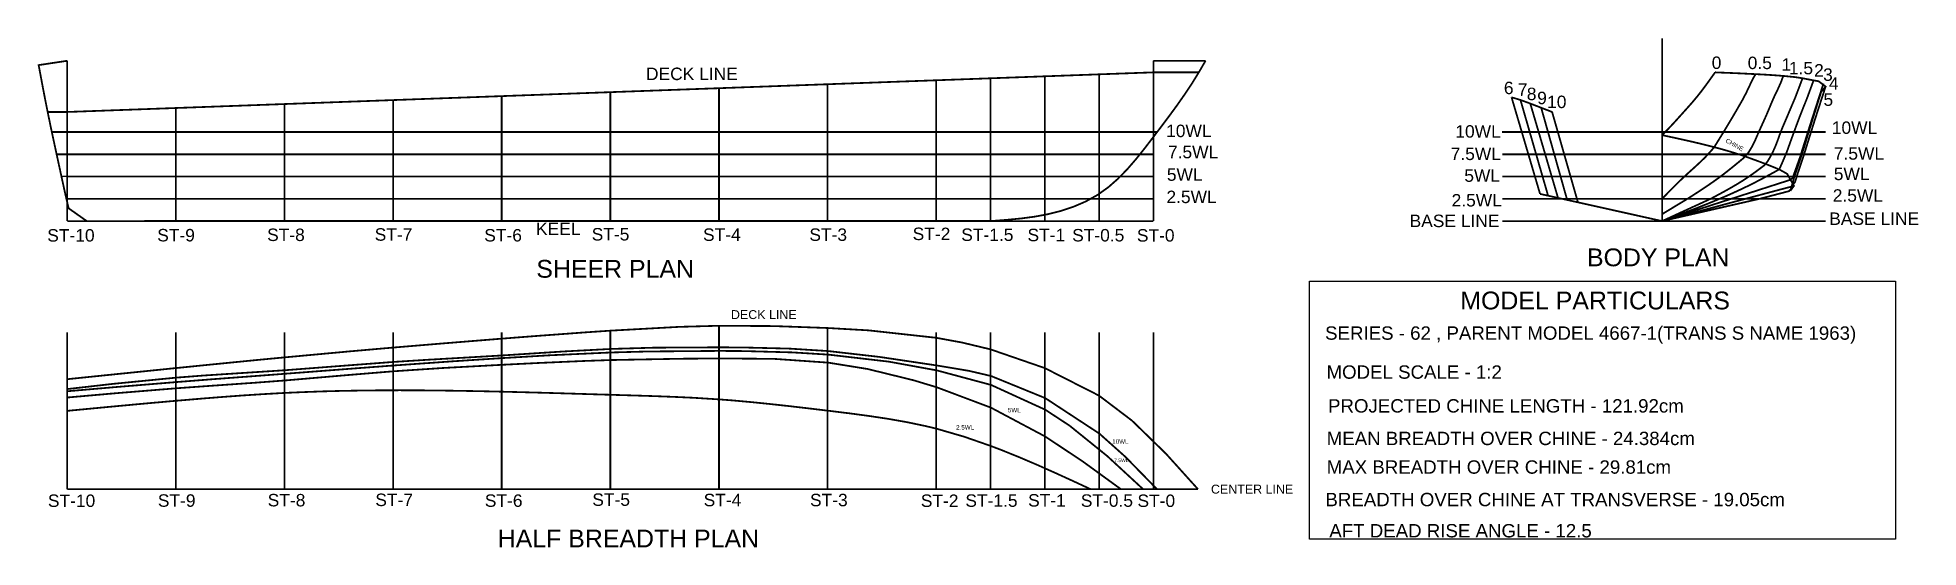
# Model space of a CAD drawing. Header units: millimetres. Extents: x -268 to 5094, y -196 to 1258.
import ezdxf

# ---------------------------------------------------------------- set-up
doc = ezdxf.new("R2010")
doc.units = ezdxf.units.MM
doc.header["$MEASUREMENT"] = 0
doc.styles.get("Standard").update_dxf_attribs({"font": 'arial.ttf'})

msp = doc.modelspace()

# ---------------------------------------------------------------- linework, layer by layer
for p, q in [((4018.4, 1057.8), (4049.5, 1045.8)), ((-184, 861.6), (-200.5, 861.6)), ((-184, 798.1), (-186.5, 798.1)), ((1674.1, 348), (1674.1, 353.1))]:
    msp.add_line(p, q)
at = {"const_width": 5.08}
for points in [[(4363.2, 734.6), (4363.2, 1255.4)], [(3061.4, 1191.8), (3042.4, 1159), (3022.5, 1126.8), (3001.6, 1095.4), (2979.9, 1064.4), (2957.5, 1033.8), (2934.6, 1003.3), (2911.4, 972.8), (2888, 942.2), (2863.9, 912.1), (2838.9, 883.1), (2812.4, 855.9), (2784.1, 831), (2753.5, 809.2), (2720.5, 790.8), (2685.5, 775.7), (2649.1, 763.6), (2611.9, 754.2), (2574.3, 747.2), (2536.7, 742.2), (2499, 738.5), (2461.2, 735.5), (-128.4, 734.6), (-180.1, 771.1), (-188.7, 808), (-196.9, 845.1), (-204.9, 882.1), (-213, 919.2), (-221, 956.3), (-229, 993.4), (-236.7, 1030.5), (-244.2, 1067.7), (-251.5, 1104.9), (-258.5, 1142.2), (-265.5, 1179.5), (-184, 1191.8)], [(-184, 734.6), (-184, 1191.8)], [(2912.8, 1191.8), (3061.4, 1191.8)], [(2912.8, 1158.8), (2912.8, 1191.8)], [(2912.8, 1158.8), (-184, 1045.8), (-239.8, 1045.8)], [(-184, 734.6), (-184, 1158.8)], [(1983.8, 1124.9), (1983.8, 734.6)], [(2293.5, 1136.2), (2293.5, 734.6)], [(2448.3, 1141.8), (2448.3, 734.6)], [(2603.1, 1147.5), (2603.1, 734.6)], [(2758, 1153.1), (2758, 734.6)], [(2912.8, 1158.8), (3042.4, 1158.8)], [(2912.8, 1158.8), (2912.8, 734.6)], [(4363.2, 979.7), (4372.1, 988.6), (4392.8, 1010.4), (4407.2, 1026.2), (4419.1, 1039.4), (4435.7, 1057.9), (4449.8, 1073.9), (4463.5, 1090.2), (4476.7, 1107), (4489.4, 1124.1), (4501.6, 1141), (4514.3, 1158.8)], [(4363.2, 798.1), (4369.5, 804.7), (4375.8, 811.2), (4382.1, 817.7), (4388.5, 824.2), (4394.9, 830.7), (4401.3, 837.1), (4407.8, 843.5), (4414.3, 849.9), (4420.9, 856.1), (4427.5, 862.4), (4434.2, 868.5), (4440.9, 874.6), (4447.7, 880.7), (4454.5, 886.8), (4461.2, 893), (4467.9, 899.1), (4474.5, 905.4), (4481, 911.7), (4487.4, 918.1), (4493.6, 924.7), (4499.7, 931.5), (4505.7, 938.3), (4511.6, 945.2), (4521, 960.4), (4530.6, 975.9), (4540.4, 991.8), (4551.3, 1010), (4562.2, 1028.2), (4572.9, 1046.4), (4583.4, 1064.6), (4593.8, 1082.7), (4603.2, 1100.9), (4611.8, 1119.1), (4620.5, 1137.3), (4624.4, 1144.6), (4627.2, 1149.2), (4629.9, 1153.7)], [(4363.2, 754.3), (4380.4, 764.7), (4397.6, 775.2), (4414.9, 785.6), (4432.1, 796), (4449.1, 806.8), (4466, 817.8), (4482.8, 828.9), (4499.5, 840.2), (4516, 851.7), (4532.2, 863.6), (4548.2, 875.9), (4563.9, 888.4), (4579.5, 901.2), (4595, 914), (4608.5, 928.8), (4619, 945.9), (4628, 964), (4636.1, 982.6), (4644.3, 1001), (4652.7, 1019.4), (4660.9, 1037.7), (4668.7, 1056.2), (4676.4, 1074.8), (4684.6, 1093.3), (4693.4, 1111.4), (4701.7, 1129.7), (4708.6, 1148.6)], [(4363.2, 734.6), (4375.8, 740.4), (4388.5, 746.2), (4401.2, 752.1), (4413.8, 757.9), (4426.5, 763.7), (4439.2, 769.5), (4451.8, 775.3), (4464.5, 781.1), (4477.2, 786.9), (4489.8, 792.7), (4502.5, 798.6), (4514.8, 805.2), (4527.1, 811.8), (4539.4, 818.5), (4551.6, 825.2), (4563.7, 832.2), (4575.7, 839.2), (4587.6, 846.5), (4599.3, 853.9), (4610.9, 861.7), (4622.3, 869.7), (4633.6, 877.9), (4644.7, 886.2), (4655.8, 894.7), (4664.3, 905.5), (4671.4, 917.5), (4678, 929.8), (4683.8, 942.4), (4689.1, 955.3), (4694, 968.4), (4698.6, 981.6), (4706.5, 1001.7), (4718.4, 1029.5), (4730.2, 1057.4), (4742.1, 1085.3), (4752.9, 1113.6), (4763.6, 1142)], [(4363.2, 734.6), (4376.4, 739.5), (4389.6, 744.4), (4402.8, 749.4), (4416, 754.3), (4429.2, 759.3), (4442.4, 764.3), (4455.6, 769.3), (4468.7, 774.4), (4481.8, 779.6), (4494.9, 784.8), (4507.9, 790.1), (4520.9, 795.5), (4533.8, 801), (4546.8, 806.5), (4559.6, 812.2), (4572.4, 818), (4585.2, 823.9), (4597.9, 829.9), (4610.5, 836), (4623.1, 842.3), (4635.6, 848.7), (4648.1, 855.3), (4660.5, 861.9), (4672.8, 868.6), (4685.2, 875.4), (4697.5, 882.6), (4708, 906.5), (4719.1, 932.9), (4731.7, 968.1), (4743.5, 1000.3), (4754, 1028.5), (4765, 1056.6), (4776.3, 1084.7), (4785.8, 1110.6), (4795, 1135.9)], [(4363.2, 734.6), (4380.5, 740.2), (4397.8, 745.8), (4415.1, 751.3), (4432.4, 756.9), (4449.8, 762.5), (4467.1, 768.1), (4484.4, 773.6), (4501.7, 779.2), (4519, 784.8), (4536.3, 790.4), (4553.7, 795.9), (4571, 801.5), (4588.3, 807.1), (4605.6, 812.7), (4622.9, 818.2), (4640.2, 823.8), (4657.6, 829.4), (4674.9, 835), (4692.2, 840.5), (4709.5, 846.1), (4726.8, 851.7), (4735.1, 857.2), (4739.7, 870.2), (4756, 915.7), (4770.2, 961.2), (4791.2, 1027.8), (4823.2, 1126.8)], [(4514.3, 1158.8), (4537.1, 1157.9), (4559.9, 1157), (4582.7, 1156), (4605.4, 1154.9), (4629.9, 1153.7), (4650.9, 1152.6), (4673.7, 1151.2), (4696.4, 1149.6), (4708.6, 1148.6), (4741.9, 1145.3), (4763.6, 1142), (4795, 1135.9), (4809.4, 1133.5), (4829.3, 1118.2), (4816.6, 1102.9)], [(745.1, 1079.7), (745.1, 734.6)], [(1054.7, 1091), (1054.7, 734.6)], [(1364.4, 1102.3), (1364.4, 734.6)], [(1674.1, 1113.6), (1674.1, 734.6)], [(4015.2, 812.1), (3933.9, 1087.7)], [(3933.9, 1087.7), (3959.3, 1080.1)], [(4038.1, 807), (3959.3, 1080.1)], [(3959.3, 1080.1), (3987.3, 1069.9)], [(4363.2, 734.6), (4380.7, 739.3), (4398.3, 744), (4415.9, 748.7), (4433.4, 753.4), (4451, 758.1), (4468.5, 762.7), (4486.1, 767.4), (4503.7, 772.1), (4521.2, 776.8), (4538.8, 781.5), (4556.3, 786.2), (4573.9, 790.9), (4591.4, 795.5), (4609, 800.2), (4626.6, 804.9), (4644.1, 809.6), (4661.7, 814.3), (4679.2, 819), (4696.8, 823.7), (4714.4, 828.3), (4731.9, 833), (4742.3, 846.2), (4749.7, 870.4), (4765.1, 915.8), (4779.2, 961.3), (4799.3, 1025.5), (4829.3, 1118.2)], [(4363.2, 734.6), (4435.4, 751.1), (4507.6, 767.6), (4579.8, 784.1), (4642.3, 798.4), (4648.6, 800), (4655, 801.7), (4661.4, 803.4), (4667.8, 805), (4674.1, 806.7), (4680.5, 808.4), (4686.9, 810), (4693.3, 811.7), (4699.7, 813.3), (4706, 815), (4712.4, 816.7), (4718.8, 818.3), (4725.2, 820), (4730.2, 825.3), (4733.1, 835.9), (4736.1, 846.4), (4739.1, 857), (4743.5, 870.8), (4749.1, 887.3), (4754.7, 903.8), (4760.3, 920.3), (4765.4, 936.7), (4770.4, 953.2), (4775.3, 969.7), (4780.3, 986.2), (4788.9, 1013.9), (4798.1, 1043.6), (4807.3, 1073.3), (4816.6, 1102.9)], [(-184, 734.6), (-184, 1045.8)], [(125.7, 1057.1), (125.7, 734.6)], [(435.4, 1068.4), (435.4, 734.6)], [(3987.3, 1069.9), (4066.4, 800.7)], [(4049.5, 1045.8), (3987.3, 1069.9)], [(3987.3, 1069.9), (4018.4, 1057.8)], [(4018.4, 1057.8), (4092.5, 794.9)], [(4049.5, 1045.8), (4123.1, 788.1)], [(-228, 988.6), (2923.4, 988.6)], [(3907, 988.6), (4829.3, 988.6)], [(4363.2, 979.7), (4391.3, 973.7), (4419.5, 967.5), (4447.5, 961.2), (4475.6, 954.6), (4511.8, 945.4), (4531.3, 940.2), (4559, 932.2), (4586.5, 923.6), (4600.7, 918.8), (4640.7, 904.1), (4659.1, 897.2), (4697.2, 881.9), (4719.7, 869.3), (4739.1, 835), (4728.9, 821)], [(-214.3, 925.1), (2912.8, 925.1)], [(3907.3, 925.1), (4829.3, 925.1)], [(2912.8, 861.6), (-184, 861.6)], [(3907.3, 861.6), (4829.3, 861.6)], [(4363.2, 734.6), (4015.2, 812.1)], [(2912.8, 798.1), (-184, 798.1)], [(3907.3, 798.1), (4829.3, 798.1)], [(2912.8, 734.6), (-184, 734.6)], [(3907.3, 734.6), (4829.3, 734.6)], [(-184, 283.6), (-49.9, 297.4), (125.7, 315.3), (218.2, 324.6), (352.4, 337.9), (435.4, 345.8), (620.7, 362.9), (745.1, 373.8), (889.3, 385.8), (1054.7, 399.2), (1158, 407.2), (1292.4, 417.1), (1364.4, 422), (1561.5, 432.9), (1674.1, 436), (1830.9, 435.1), (1983.8, 429.6), (2100.3, 422.9), (2293.5, 401.7), (2367.5, 388.1), (2448.3, 368.7), (2603.1, 315.3), (2758, 236.6), (2851.7, 165.5), (2948.4, 71.3), (3039.8, -30.1)], [(1674.1, 436), (1674.1, -30.1)], [(1983.8, 429.6), (1983.8, -30.1)], [(-184, -30.1), (-184, 417.6)], [(2923, -30.1), (2832.7, 62.3), (2758.9, 128.3), (2604.7, 229.5), (2450.2, 292.6), (2387, 307.4), (2295.5, 322.7), (2131.9, 347.1), (1986.1, 363.8), (1875.5, 370.8), (1746.6, 374), (1676.5, 374.5), (1488.7, 373.5), (1366.7, 369.9), (1231.2, 362.7), (1057, 351.4), (973.9, 346.5), (845.3, 339.1), (747.2, 332.9), (588.2, 320.8), (437.4, 309.2), (331, 302.3), (202.4, 293.9), (127.6, 288.1), (-54.2, 270.2), (-182.3, 255.6)], [(125.7, 417.6), (125.7, -30.1)], [(435.4, 417.6), (435.4, -30.1)], [(745.1, 417.6), (745.1, -30.1)], [(1054.7, 417.6), (1054.7, -30.1)], [(1364.4, 422), (1364.4, -30.1)], [(2293.5, 417.6), (2293.5, -30.1)], [(2448.3, 417.6), (2448.3, -30.1)], [(2603.1, 417.6), (2603.1, -30.1)], [(2758, 417.6), (2758, -30.1)], [(2912.8, 417.6), (2912.8, -30.1)], [(2820.1, -30.1), (2711.3, 49), (2604, 120.3), (2449.7, 202.4), (2295.2, 260.5), (2228.8, 280.6), (2097.9, 312.7), (1985.9, 330.8), (1831, 341.6), (1676.3, 342.8), (1561.7, 341.9), (1366.6, 338.2), (1292.9, 335.7), (1158.6, 329.8), (1056.8, 324.7), (890, 315.7), (747, 306.2), (621.8, 295.9), (437.2, 280), (353.8, 273.7), (219.6, 264.3), (127.4, 257.7), (-48.5, 243.3), (-182.5, 231.5)], [(2883.4, -30.1), (2781.2, 64.3), (2673.9, 151), (2604.5, 196.5), (2450, 267.2), (2295.4, 308.7), (2158.7, 333.6), (1986, 353.7), (1884, 360), (1745.9, 363.8), (1676.4, 364.3), (1469.9, 362.6), (1366.7, 359.8), (1194, 351.9), (1056.9, 343.8), (918.5, 334.8), (747.1, 322.7), (643.2, 314.9), (437.3, 299.1), (367.9, 293.8), (230.3, 283.5), (127.5, 275.4), (-44.8, 261.2), (-182.4, 249.3)], [(2733.7, -30.1), (2683.1, -6.6), (2632.3, 16.6), (2581.3, 39.3), (2530, 61.2), (2478.2, 82.1), (2449, 93.2), (2373, 119.6), (2294.5, 142.4), (2265.5, 149.4), (2211, 160.9), (2156, 170.6), (2100.7, 178.9), (2045.3, 186.3), (1985.1, 193.7), (1934.3, 199.8), (1878.8, 206.3), (1823.3, 212.4), (1767.8, 218.1), (1712.3, 223.1), (1675.6, 225.9), (1601, 230.6), (1545.3, 233.2), (1489.5, 235.3), (1433.7, 237.1), (1366, 239.1), (1322, 240.4), (1266.2, 242.1), (1210.3, 243.8), (1154.5, 245.4), (1098.7, 246.9), (1042.8, 248.3), (987, 249.5), (931.1, 250.5), (875.3, 251.3), (819.5, 251.8), (763.7, 252), (707.9, 251.8), (652.1, 251.2), (596.3, 250.2), (540.6, 248.7), (484.8, 246.6), (437, 244.5), (373.4, 240.9), (317.7, 237.3), (262.1, 233.2), (206.4, 228.8), (127.2, 222.1), (95.2, 219.3), (39.6, 214.3), (-16, 209.2), (-71.6, 204), (-127.1, 198.7), (-182.7, 193.4)], [(3039.8, -30.1), (-184, -30.1)]]:
    msp.add_lwpolyline(points, dxfattribs=at)
msp.add_lwpolyline([(3358.2, 562.9), (5029, 562.9), (5029, -173.1), (3358.2, -173.1)], close=True)

# ---------------------------------------------------------------- texts
for s, height, p in [('0', 35.5, (4504.6, 1168.5)), ('0.5', 35.5, (4607.2, 1168.1)), ('1', 35.5, (4703.6, 1163.2)), ('1.5', 35.5, (4724.6, 1153.2)), ('2', 35.5, (4796.6, 1146.8)), ('DECK LINE', 35.5, (1466.1, 1136.8)), ('6', 35.5, (3912, 1096.7)), (' 7', 35.5, (3937.8, 1091.8)), ('3', 35.5, (4822.1, 1134.6)), ('4', 35.5, (4838.9, 1109.5)), ('8', 35.5, (3977.4, 1079.6)), ('9', 35.5, (4007, 1068.1)), (' 10', 35.5, (4021.5, 1056.9)), ('5', 35.5, (4823.2, 1063.3)), ('10WL', 35.5, (4847, 983.3)), ('10WL', 35.5, (2949.1, 974.1)), ('10WL', 35.5, (3773.6, 972.6)), (' 7.5WL', 35.5, (2940.5, 913.8)), (' 7.5WL', 35.5, (3746.6, 908.7)), (' 7.5WL', 35.5, (4839, 909.7)), ('5WL', 35.5, (2951.1, 849.5)), ('5WL', 35.5, (3799.2, 846.6)), ('5WL', 35.5, (4852.7, 851.4)), ('2.5WL', 35.5, (2949.9, 785.9)), ('2.5WL', 35.5, (3763, 776.2)), ('2.5WL', 35.5, (4849.7, 789.9)), ('BASE LINE', 35.5, (3643.2, 717.4)), ('BASE LINE', 35.5, (4839.7, 723.7)), ('ST-10', 35.5, (-241, 676.1)), ('ST-9', 35.5, (72.5, 676.6)), ('ST-8', 35.5, (385.8, 677.7)), ('ST-7', 35.5, (692.6, 678.6)), ('ST-6', 35.5, (1004.9, 676.4)), ('KEEL', 35.5, (1152.6, 694.7)), ('ST-5', 35.5, (1311.3, 679.2)), ('ST-4', 35.5, (1628.7, 678.1)), ('ST-3', 35.5, (1931.9, 678.1)), ('ST-2', 35.5, (2226.4, 680.4)), ('ST-1.5', 35.5, (2364.9, 677.9)), ('ST-1', 35.5, (2553.8, 677.2)), ('ST-0.5', 35.5, (2681.1, 676.5)), ('ST-0', 35.5, (2865.6, 676)), ('BODY PLAN', 50.8, (4149, 605.7)), ('SHEER PLAN', 50.8, (1153.4, 573)), ('MODEL PARTICULARS', 50.8, (3787.8, 482.7)), ('DECK LINE', 25.4, (1708.4, 455.1)), ('SERIES - 62 , PARENT MODEL 4667-1(TRANS S NAME 1963)', 38.1, (3402.3, 396.1)), ('MODEL SCALE - 1:2', 38.1, (3406.4, 284.9)), ('PROJECTED CHINE LENGTH - 121.92cm', 38.1, (3410.6, 188.5)), ('5WL', 12.7, (2498, 189)), ('2.5WL', 12.7, (2350.4, 140)), ('10WL', 12.7, (2795.5, 99.5)), ('MEAN BREADTH OVER CHINE - 24.384cm', 38.1, (3406.9, 95.6)), (' 7.5WL', 10.16, (2796.9, 47)), ('MAX BREADTH OVER CHINE - 29.81cm', 38.1, (3406.9, 14)), ('ST-10', 35.5, (-239.2, -80.8)), ('ST-9', 35.5, (74.3, -80.3)), ('ST-8', 35.5, (387.5, -79.2)), ('ST-7', 35.5, (694.4, -78.3)), ('ST-6', 35.5, (1006.6, -80.5)), ('ST-5', 35.5, (1313, -77.7)), ('ST-4', 35.5, (1630.5, -78.8)), ('ST-3', 35.5, (1933.7, -78.8)), ('ST-2', 35.5, (2249.6, -80.8)), ('ST-1.5', 35.5, (2376.7, -80.4)), ('ST-1', 35.5, (2555.5, -79.7)), ('ST-0.5', 35.5, (2705.8, -80.4)), ('ST-0', 35.5, (2867.3, -80.9)), ('CENTER LINE', 25.4, (3076.9, -42.7)), ('BREADTH OVER CHINE AT TRANSVERSE - 19.05cm', 38.1, (3403.2, -78.7)), ('HALF BREADTH PLAN', 50.8, (1043.3, -196.2)), ('AFT DEAD RISE ANGLE - 12.5 ', 38.1, (3414.3, -167.7))]:
    msp.add_text(s, height=height).set_placement(p)
msp.add_text('CHINE', height=12.7, rotation=330.679).set_placement((4542.8, 960.2))

doc.saveas('drawing.dxf')
